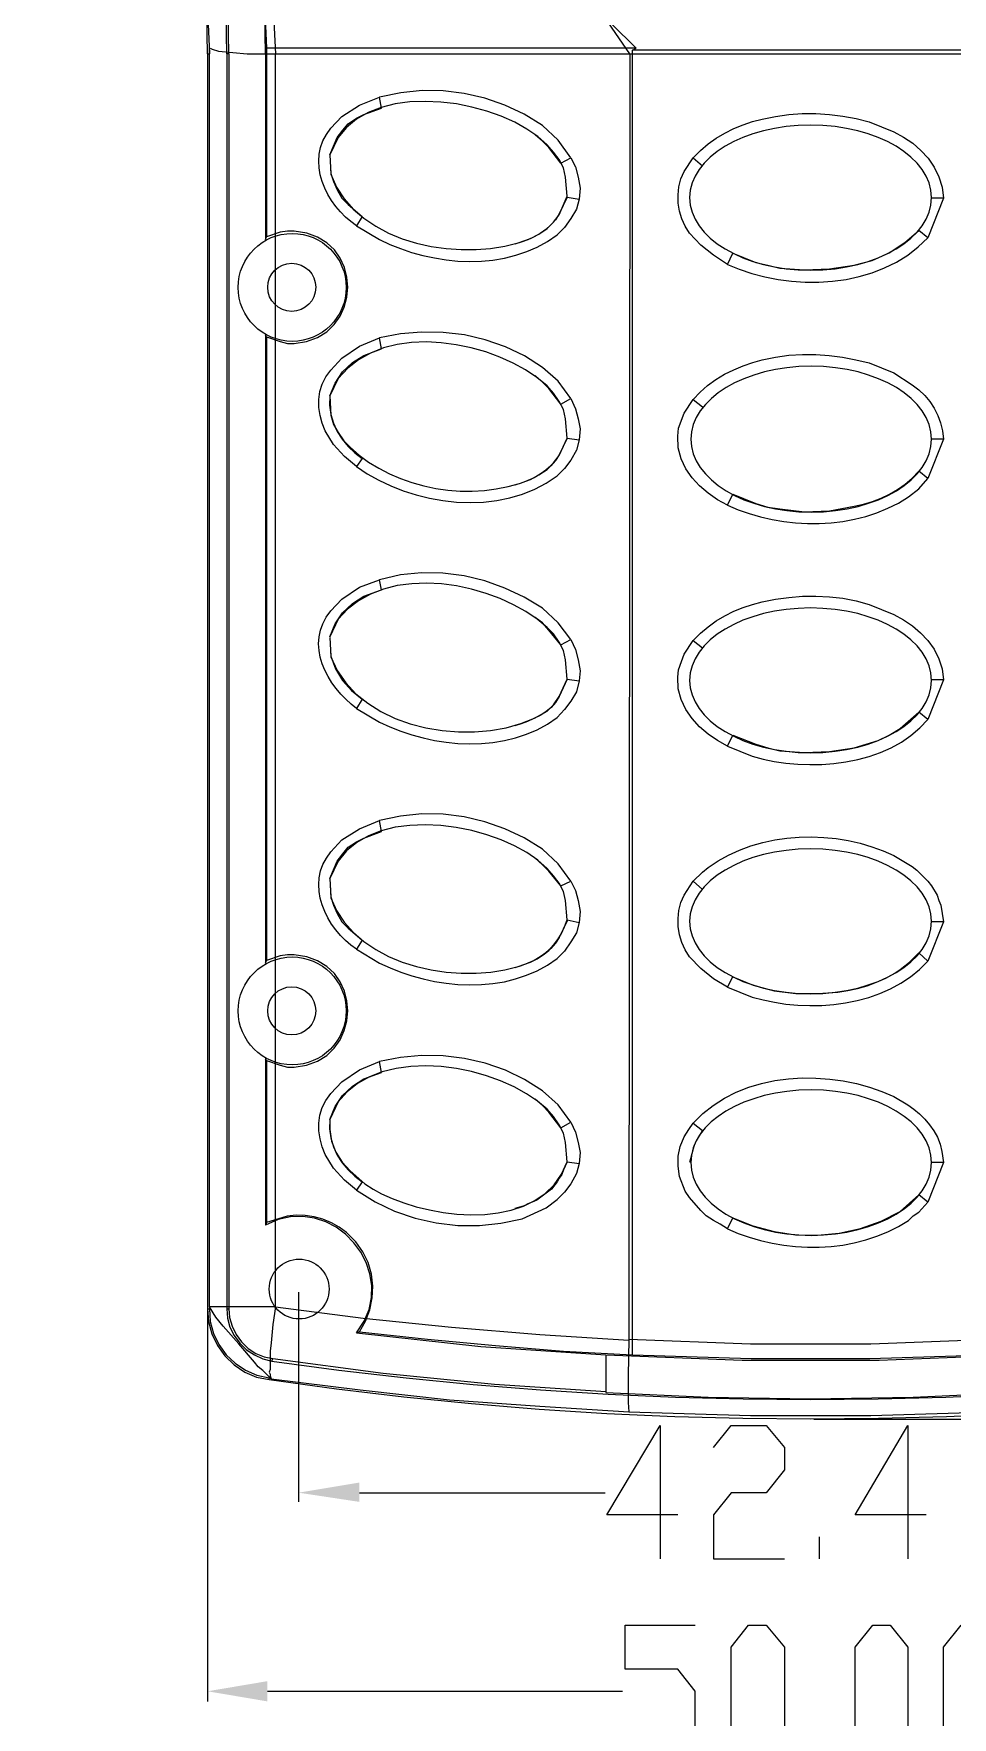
# Model space of a CAD drawing. Header units: millimetres. Extents: x 0 to 210, y 1 to 151.
# Drawn here: x 60.66 to 81.79, y 51.06 to 89.82 of the extents above; entities that cross this region are included whole.
import ezdxf

# ---------------------------------------------------------------- set-up
doc = ezdxf.new("R2010")
doc.units = ezdxf.units.MM

msp = doc.modelspace()

# ---------------------------------------------------------------- hatches: boundary and pattern name
h = msp.add_hatch(color=7)
h.dxf.hatch_style = 2
h.paths.add_polyline_path([(68.148458, 56.464615), (68.148458, 56.020169), (66.751628, 56.23181)])
h = msp.add_hatch(color=7)
h.dxf.hatch_style = 2
h.paths.add_polyline_path([(66.032049, 51.893173), (66.032049, 51.427563), (64.656384, 51.660368)])

# ---------------------------------------------------------------- linework, layer by layer
at = {"color": 7, "lineweight": 0}
for points in [[(65.989721, 89.353602), (65.974703, 90.296033), (65.924522, 91.23698), (65.83962, 92.175308), (65.720441, 93.10988), (65.567429, 94.039559), (65.381026, 94.963211), (65.161677, 95.879698), (64.909824, 96.787883), (64.62591, 97.686632), (64.31038, 98.574808), (63.963676, 99.451274), (63.586242, 100.314895), (63.178521, 101.164533), (62.740956, 101.999054), (62.273991, 102.817319), (61.778068, 103.618195)], [(65.10083, 89.353602), (65.083688, 90.264284), (65.033506, 91.173616), (64.950558, 92.080471), (64.835121, 92.983722), (64.687471, 93.882242), (64.507884, 94.774904), (64.296635, 95.660582), (64.054001, 96.538147), (63.780257, 97.406474), (63.47568, 98.264436), (63.140545, 99.110905), (62.775128, 99.944755), (62.379706, 100.764858), (61.954553, 101.570088), (61.499946, 102.359318), (61.016161, 103.131421)], [(65.143158, 89.353602), (65.127734, 90.26827), (65.078913, 91.180788), (64.997036, 92.090161), (64.882443, 92.995395), (64.735475, 93.895498), (64.556475, 94.789475), (64.345781, 95.676333), (64.103737, 96.555079), (63.830682, 97.424718), (63.526958, 98.284257), (63.192905, 99.132702), (62.828865, 99.96906), (62.435179, 100.792338), (62.012188, 101.601541), (61.560232, 102.395676), (61.079654, 103.173749)], [(64.656384, 89.353602), (64.63886, 90.249482), (64.589341, 91.143691), (64.508041, 92.035178), (64.395173, 92.922892), (64.250952, 93.805782), (64.075591, 94.682797), (63.869305, 95.552886), (63.632307, 96.414999), (63.364811, 97.268083), (63.067031, 98.111089), (62.739182, 98.942965), (62.381476, 99.762661), (61.994129, 100.569125), (61.577353, 101.361306), (61.131363, 102.138153), (60.656372, 102.898616)], [(63.047914, 101.734591), (63.746328, 100.27427), (64.201786, 99.265404), (64.60764, 98.234779), (64.965578, 97.185471), (65.277285, 96.120553), (65.544449, 95.043103), (65.768755, 93.956195), (65.95189, 92.862905), (66.095542, 91.766308), (66.222526, 89.353602)], [(61.714576, 101.268981), (62.391827, 99.872152), (62.864396, 98.809411), (63.282289, 97.723749), (63.645396, 96.618205), (63.953604, 95.495816), (64.206802, 94.359621), (64.404879, 93.212658), (64.547722, 92.057965), (64.63522, 90.89858), (64.698712, 89.353602)], [(63.725164, 100.147285), (64.233102, 98.87744), (64.698712, 97.586431), (65.10083, 96.274258), (65.330154, 95.445246), (65.515249, 94.606991), (65.661719, 93.761229), (65.77517, 92.909697), (65.861207, 92.054131), (65.925435, 91.196266), (65.97346, 90.337839), (66.010885, 89.480587)], [(74.370699, 89.353602), (69.82042, 95.97796)], [(74.518847, 89.480587), (68.889201, 95.046741)], [(64.656384, 89.353602), (64.656384, 60.464627)], [(64.656384, 89.353602), (64.698712, 89.353602)], [(64.698712, 88.380054), (64.698712, 89.459422), (64.719876, 89.480587), (64.762204, 89.459422), (64.910353, 89.417094), (65.56644, 89.353602), (66.222526, 89.353602)], [(64.698712, 88.380054), (64.698712, 89.353602)], [(65.10083, 89.353602), (65.10083, 60.464627)], [(65.143158, 89.353602), (65.10083, 89.353602)], [(65.143158, 89.353602), (65.143158, 60.464627)], [(65.989721, 89.353602), (65.989721, 85.078457)], [(66.010885, 89.353602), (65.989721, 89.353602)], [(74.518847, 89.480587), (66.010885, 89.480587)], [(66.010885, 89.480587), (66.010885, 89.353602)], [(66.010885, 89.353602), (66.010885, 85.141949)], [(66.222526, 60.506955), (66.222526, 89.353602)], [(66.222526, 89.353602), (90.836356, 89.353602)], [(74.370699, 89.332438), (74.349535, 59.766212)], [(74.434191, 89.438258), (74.518847, 89.480587)], [(82.624692, 89.438258), (74.434191, 89.438258)], [(74.434191, 59.406423), (74.434191, 89.438258)], [(64.698712, 60.506955), (64.698712, 88.380054)], [(72.360111, 87.702803), (71.936473, 87.962781), (71.492648, 88.173026), (71.032354, 88.332983), (70.559312, 88.442091), (70.077242, 88.499794), (69.589864, 88.505534), (69.100899, 88.458752), (68.614068, 88.35889)], [(72.931541, 86.073169), (72.889213, 86.517615), (72.846885, 86.729256), (72.741064, 86.919732), (72.61408, 87.089045), (72.465931, 87.258358), (72.254169, 87.447434), (72.004261, 87.621363), (71.721852, 87.77829), (71.412588, 87.916362), (71.082115, 88.033725), (70.736077, 88.128524), (70.380121, 88.198906), (70.019892, 88.243017), (69.661035, 88.259002), (69.309196, 88.245009), (68.970021, 88.199183), (68.649154, 88.11967), (68.352241, 88.004616), (68.084928, 87.852167), (67.852861, 87.66047), (67.661684, 87.42767), (67.471207, 87.025553)], [(67.471207, 87.025553), (67.64052, 87.42767), (67.767504, 87.596983), (67.894489, 87.745132), (68.084966, 87.872116), (68.254278, 87.956772), (68.656396, 88.104921)], [(67.74634, 87.914444), (68.148458, 88.168413), (68.614068, 88.35889)], [(68.656396, 88.104921), (68.614068, 88.35889)], [(68.084966, 85.395918), (67.955577, 85.490146), (67.832086, 85.596452), (67.715866, 85.713561), (67.608294, 85.840199), (67.510744, 85.975091), (67.42459, 86.116965), (67.351209, 86.264544), (67.291974, 86.416556), (67.248261, 86.571726), (67.221444, 86.72878), (67.212899, 86.886444), (67.224001, 87.043443), (67.256124, 87.198503), (67.310643, 87.350351), (67.388934, 87.497712), (67.492371, 87.639311), (67.74634, 87.914444)], [(73.016197, 86.96206), (72.7199, 87.364178), (72.360111, 87.702803)], [(75.83102, 86.96206), (75.994089, 87.128163), (76.16996, 87.277786), (76.357281, 87.411312), (76.5547, 87.529126), (76.760866, 87.631612), (76.974427, 87.719156), (77.194031, 87.792141), (77.418327, 87.850952), (77.720967, 87.91369), (78.028266, 87.955367), (78.338499, 87.976417), (78.649944, 87.977275), (78.960876, 87.958374), (79.269572, 87.920149), (79.574308, 87.863032), (79.873361, 87.78746), (80.444791, 87.554655)], [(72.783392, 86.835076), (72.508259, 87.194865), (72.360111, 87.343014), (72.190798, 87.491163)], [(80.444791, 87.554655), (80.668522, 87.435807), (80.877034, 87.294485), (81.066382, 87.131694), (81.232624, 86.948436), (81.371815, 86.745718), (81.480012, 86.524543), (81.553272, 86.285916), (81.587651, 86.030841)], [(67.471207, 87.025553), (67.492371, 86.581107), (67.624895, 86.284951), (67.798738, 86.017433), (68.009461, 85.778235), (68.252625, 85.567033), (68.52379, 85.383508), (68.818516, 85.227339), (69.132365, 85.098205), (69.460896, 84.995785), (69.79967, 84.919758), (70.144248, 84.869803), (70.490189, 84.845599), (70.833056, 84.846826), (71.168407, 84.873163), (71.491804, 84.924288), (71.798808, 84.999881), (72.084978, 85.099621), (72.275454, 85.205441), (72.465931, 85.332426), (72.61408, 85.480575), (72.741064, 85.649887), (72.931541, 86.073169)], [(67.471207, 87.025553), (67.492371, 86.602271), (67.555863, 86.411794), (67.64052, 86.221318), (67.74634, 86.030841), (67.894489, 85.882692), (68.21195, 85.607559)], [(72.783392, 86.835076), (73.016197, 86.96206)], [(73.016197, 86.96206), (73.122018, 86.75042), (73.18551, 86.517615), (73.227838, 86.263646), (73.206674, 86.009677)], [(76.614092, 84.507027), (76.29663, 84.718668), (76.000333, 84.951472), (75.746364, 85.226606), (75.646145, 85.383238), (75.568487, 85.553078), (75.514159, 85.732466), (75.483929, 85.917745), (75.478568, 86.105256), (75.498844, 86.291341), (75.545524, 86.472341), (75.61938, 86.644599), (75.83102, 86.96206)], [(75.83102, 86.96206), (76.042661, 86.771584)], [(72.931541, 86.052005), (72.741064, 85.671051), (72.658437, 85.535804), (72.556441, 85.416189), (72.438422, 85.311241), (72.30773, 85.219992), (72.167712, 85.141474), (72.021717, 85.07472), (71.873093, 85.018764), (71.725188, 84.972637)], [(72.931541, 86.052005), (73.206674, 86.009677)], [(73.206674, 86.009677), (73.143182, 85.776872), (73.016197, 85.565231), (72.868049, 85.35359), (72.698736, 85.184277)], [(81.587651, 86.030841), (81.227862, 85.120785)], [(81.587651, 86.030841), (81.312518, 86.030841)], [(66.010885, 82.835064), (66.328347, 82.729244), (66.497659, 82.686915), (66.645808, 82.686915), (66.934267, 82.732073), (67.184525, 82.823816), (67.396526, 82.955485), (67.570215, 83.120415), (67.705536, 83.311946), (67.802433, 83.523413), (67.860851, 83.748156), (67.880732, 83.979512), (67.862022, 84.210818), (67.804665, 84.435412), (67.708606, 84.646632), (67.573787, 84.837815), (67.400153, 85.002299), (67.18765, 85.133422), (66.93622, 85.224521), (66.645808, 85.268934), (66.497659, 85.268934), (66.328347, 85.24777), (66.010885, 85.141949)], [(68.21195, 85.607559), (68.084966, 85.395918)], [(68.084966, 85.395918), (68.614068, 85.078457), (68.850375, 84.967945), (69.09602, 84.869462), (69.349545, 84.783776), (69.609491, 84.711657), (69.874399, 84.653873), (70.142811, 84.611194), (70.413268, 84.584387), (70.684312, 84.574223), (70.954483, 84.581469), (71.222324, 84.606895), (71.486375, 84.651269), (71.745178, 84.715361), (71.997274, 84.799938), (72.241205, 84.905771), (72.475512, 85.033628), (72.698736, 85.184277)], [(76.741076, 84.760996), (77.270178, 84.549355), (77.545311, 84.485863), (77.820444, 84.42237), (78.391875, 84.380042), (78.963305, 84.401206), (79.534735, 84.485863), (79.944789, 84.59828), (80.33606, 84.775943), (80.69704, 85.009624), (81.016221, 85.290098)], [(81.227862, 85.120785), (81.016221, 85.290098)], [(65.989721, 85.078457), (66.010885, 85.141949)], [(76.614092, 84.507027), (76.888877, 84.394457), (77.176128, 84.298864), (77.473561, 84.220923), (77.778893, 84.161308), (78.089841, 84.120693), (78.40412, 84.099752), (78.719449, 84.099161), (79.033543, 84.119592), (79.34412, 84.16172), (79.648895, 84.22622), (79.945586, 84.313766), (80.23191, 84.425032), (80.505583, 84.560693), (80.764321, 84.721423), (81.005842, 84.907895), (81.227862, 85.120785)], [(76.614092, 84.507027), (76.741076, 84.760996)], [(72.360111, 82.136649), (71.948192, 82.400415), (71.507033, 82.61251), (71.043204, 82.773184), (70.56328, 82.882683), (70.073831, 82.941256), (69.581432, 82.949152), (69.092653, 82.906617), (68.614068, 82.8139)], [(65.989721, 82.898556), (65.989721, 68.422323)], [(66.010885, 82.835064), (65.989721, 82.877392)], [(66.010885, 82.835064), (66.010885, 68.485815)], [(72.931541, 80.507015), (72.889213, 80.951461), (72.846885, 81.163101), (72.741064, 81.353578), (72.61408, 81.544055), (72.465931, 81.713368), (72.232262, 81.901673), (71.970045, 82.075461), (71.683494, 82.232766), (71.376824, 82.37162), (71.05425, 82.490056), (70.719987, 82.586107), (70.378249, 82.657806), (70.033252, 82.703185), (69.689209, 82.720279), (69.350336, 82.707118), (69.020847, 82.661738), (68.704958, 82.58217), (68.406882, 82.466447), (68.130834, 82.312603), (67.88103, 82.118669), (67.661684, 81.88268), (67.471207, 81.480563)], [(67.471207, 81.480563), (67.589991, 81.775273), (67.763536, 82.031358), (67.986685, 82.244851), (68.254278, 82.411782), (68.656396, 82.559931)], [(67.74634, 82.34829), (68.148458, 82.623423), (68.614068, 82.8139)], [(68.656396, 82.559931), (68.614068, 82.8139)], [(68.084966, 79.850928), (67.809832, 80.083733), (67.555863, 80.358866), (67.365387, 80.676327), (67.29266, 80.850598), (67.242767, 81.030743), (67.216949, 81.213872), (67.216444, 81.397097), (67.242494, 81.577527), (67.296339, 81.752273), (67.379218, 81.918446), (67.492371, 82.073157), (67.74634, 82.34829)], [(75.83102, 81.395906), (75.986089, 81.566391), (76.159593, 81.719502), (76.348507, 81.855822), (76.549806, 81.975934), (76.760463, 82.080422), (76.977452, 82.169867), (77.197749, 82.244853), (77.418327, 82.305962), (77.724164, 82.37278), (78.031688, 82.414444), (78.340205, 82.432853), (78.649018, 82.429904), (78.957435, 82.407494), (79.264761, 82.36752), (79.570301, 82.311879), (79.873361, 82.24247), (80.444791, 82.009665)], [(72.783392, 81.290086), (72.508259, 81.649875), (72.360111, 81.798024), (72.190798, 81.946172)], [(73.016197, 81.41707), (72.7199, 81.819188), (72.360111, 82.136649)], [(80.444791, 82.009665), (80.868073, 81.734532), (81.019218, 81.619694), (81.154416, 81.490566), (81.272898, 81.348401), (81.373894, 81.194451), (81.456637, 81.029968), (81.520356, 80.856206), (81.564284, 80.674416), (81.587651, 80.485851)], [(67.471207, 81.480563), (67.46448, 81.263645), (67.492454, 81.053362), (67.551968, 80.851686), (67.639858, 80.660587), (67.752964, 80.482037), (67.888123, 80.31801), (68.042172, 80.170475), (68.21195, 80.041405)], [(67.471207, 81.480563), (67.492371, 81.036117), (67.555863, 80.824476), (67.661684, 80.633999), (67.788668, 80.443523), (67.936817, 80.295374), (68.141114, 80.117881), (68.360791, 79.956961), (68.594122, 79.812813), (68.839383, 79.685633), (69.094847, 79.575618), (69.358789, 79.482964), (69.629485, 79.407869), (69.905209, 79.35053), (70.184236, 79.311142), (70.46484, 79.289904), (70.745296, 79.287012), (71.02388, 79.302663), (71.298865, 79.337053), (71.568526, 79.39038), (71.831139, 79.46284), (72.084978, 79.554631), (72.275454, 79.660451), (72.465931, 79.787436), (72.61408, 79.935584), (72.741064, 80.104897), (72.931541, 80.507015)], [(72.783392, 81.290086), (73.016197, 81.41707)], [(73.016197, 81.41707), (73.122018, 81.184265), (73.18551, 80.951461), (73.227838, 80.718656), (73.206674, 80.464687)], [(76.614092, 78.962037), (76.388899, 79.089978), (76.17406, 79.238079), (75.976162, 79.406327), (75.801788, 79.59471), (75.657522, 79.803216), (75.549951, 80.031831), (75.485659, 80.280545), (75.471231, 80.549343), (75.492395, 80.73982), (75.61938, 81.078445), (75.83102, 81.395906)], [(75.83102, 81.395906), (76.042661, 81.226594)], [(72.931541, 80.507015), (72.741064, 80.126061), (72.658437, 79.990814), (72.556441, 79.871199), (72.438422, 79.766251), (72.30773, 79.675002), (72.167712, 79.596484), (72.021717, 79.52973), (71.873093, 79.473773), (71.725188, 79.427646)], [(73.206674, 80.464687), (73.143182, 80.231882), (73.016197, 79.999077), (72.868049, 79.8086), (72.698736, 79.639287)], [(72.931541, 80.507015), (73.206674, 80.464687)], [(81.587651, 80.485851), (81.227862, 79.575795)], [(81.587651, 80.485851), (81.312518, 80.485851)], [(68.21195, 80.041405), (68.084966, 79.850928)], [(68.084966, 79.850928), (68.330791, 79.688515), (68.593052, 79.541472), (68.869442, 79.410768), (69.157654, 79.297372), (69.455381, 79.202252), (69.760318, 79.126379), (70.070157, 79.070719), (70.382591, 79.036243), (70.695316, 79.023919), (71.006023, 79.034716), (71.312406, 79.069602), (71.612159, 79.129547), (71.902975, 79.215519), (72.182547, 79.328487), (72.44857, 79.46942), (72.698736, 79.639287)], [(76.614092, 78.962037), (76.863347, 78.858234), (77.11901, 78.76834), (77.380031, 78.69268), (77.645361, 78.631579), (77.913951, 78.585364), (78.18475, 78.554359), (78.45671, 78.538891), (78.72878, 78.539284), (78.999913, 78.555864), (79.269058, 78.588958), (79.535165, 78.638889), (79.797186, 78.705984), (80.054071, 78.790569), (80.304771, 78.892968), (80.548236, 79.013508), (80.783416, 79.152513), (81.016221, 79.34299), (81.227862, 79.575795)], [(76.741076, 79.216006), (77.270178, 79.004365), (77.545311, 78.919708), (77.820444, 78.87738), (78.391875, 78.813888), (78.963305, 78.835052), (79.534735, 78.940873), (79.74482, 78.984573), (79.95099, 79.044907), (80.151646, 79.121677), (80.345187, 79.214683), (80.530016, 79.323727), (80.70453, 79.448612), (80.867132, 79.589138), (81.016221, 79.745108)], [(81.227862, 79.575795), (81.016221, 79.745108)], [(76.614092, 78.962037), (76.741076, 79.216006)], [(72.931541, 74.962025), (72.889213, 75.40647), (72.846885, 75.618111), (72.741064, 75.808588), (72.61408, 75.999065), (72.465931, 76.147213), (72.23709, 76.338167), (71.978117, 76.514239), (71.693428, 76.673502), (71.387439, 76.814031), (71.064566, 76.933898), (70.729226, 77.031176), (70.385834, 77.103938), (70.038807, 77.150259), (69.692562, 77.16821), (69.351514, 77.155866), (69.02008, 77.111299), (68.702676, 77.032583), (68.403718, 76.917791), (68.127622, 76.764996), (67.878806, 76.572271), (67.661684, 76.33769), (67.471207, 75.935573)], [(67.74634, 76.8033), (68.148458, 77.078433), (68.614068, 77.247746)], [(72.360111, 76.591659), (71.940669, 76.845184), (71.496715, 77.055831), (71.033532, 77.220536), (70.556402, 77.336238), (70.070607, 77.399873), (69.581432, 77.408378), (69.094158, 77.35869), (68.614068, 77.247746)], [(68.656396, 77.014941), (68.614068, 77.247746)], [(68.084966, 74.284774), (67.958325, 74.384982), (67.836556, 74.495363), (67.721176, 74.61488), (67.613701, 74.742497), (67.515646, 74.877176), (67.428528, 75.01788), (67.353862, 75.163573), (67.293164, 75.313216), (67.247951, 75.465774), (67.219739, 75.620209), (67.210043, 75.775484), (67.22038, 75.930563), (67.252265, 76.084407), (67.307214, 76.235981), (67.386745, 76.384246), (67.492371, 76.528167), (67.74634, 76.8033)], [(67.471207, 75.935573), (67.589991, 76.230282), (67.763536, 76.486368), (67.986685, 76.699861), (68.254278, 76.866792), (68.656396, 77.014941)], [(75.83102, 75.850916), (75.994089, 76.017019), (76.16996, 76.166641), (76.357281, 76.300167), (76.5547, 76.417981), (76.760866, 76.520468), (76.974427, 76.608012), (77.194031, 76.680997), (77.418327, 76.739808), (77.720678, 76.799088), (78.028266, 76.841693), (78.339119, 76.866358), (78.651267, 76.871819), (78.962737, 76.85681), (79.271557, 76.820066), (79.575755, 76.760323), (79.873361, 76.676315), (80.444791, 76.443511)], [(72.783392, 75.745096), (72.508259, 76.083721), (72.360111, 76.253034), (72.190798, 76.380018)], [(73.016197, 75.87208), (72.7199, 76.253034), (72.360111, 76.591659)], [(80.444791, 76.443511), (80.665195, 76.325486), (80.871975, 76.185954), (81.060864, 76.025696), (81.227597, 75.845493), (81.367909, 75.646127), (81.477532, 75.428379), (81.552202, 75.193029), (81.587651, 74.940861)], [(67.471207, 75.914408), (67.492371, 75.469963), (67.639415, 75.156095), (67.833206, 74.873512), (68.068406, 74.622247), (68.339679, 74.402334), (68.641687, 74.213808), (68.969093, 74.056702), (69.316561, 73.931051), (69.678753, 73.836889), (70.050333, 73.77425), (70.425963, 73.743168), (70.800307, 73.743677), (71.168027, 73.775811), (71.523786, 73.839604), (71.862248, 73.935091), (72.178075, 74.062306), (72.465931, 74.221282), (72.61408, 74.36943), (72.741064, 74.559907), (72.931541, 74.962025)], [(67.471207, 75.914408), (67.492371, 75.491127), (67.598506, 75.193986), (67.759171, 74.928559), (67.966331, 74.695737), (68.21195, 74.496415)], [(72.783392, 75.745096), (73.016197, 75.87208)], [(73.016197, 75.87208), (73.122018, 75.639275), (73.18551, 75.40647), (73.227838, 75.152501), (73.206674, 74.919696)], [(76.614092, 73.417047), (76.388899, 73.544988), (76.17406, 73.693089), (75.976162, 73.861337), (75.801788, 74.04972), (75.657522, 74.258226), (75.549951, 74.486841), (75.485659, 74.735554), (75.471231, 75.004353), (75.492395, 75.173666), (75.555887, 75.364142), (75.61938, 75.533455), (75.83102, 75.850916)], [(75.83102, 75.850916), (76.042661, 75.681604)], [(72.931541, 74.962025), (72.741064, 74.559907), (72.660752, 74.4246), (72.558425, 74.308203), (72.438422, 74.208499), (72.305084, 74.123266), (72.162751, 74.050285), (72.015764, 73.987336), (71.868463, 73.9322), (71.725188, 73.882656)], [(73.206674, 74.919696), (73.143182, 74.665727), (73.016197, 74.454087), (72.868049, 74.26361), (72.698736, 74.073133)], [(72.931541, 74.962025), (73.206674, 74.919696)], [(81.587651, 74.940861), (81.227862, 74.030805)], [(81.587651, 74.940861), (81.312518, 74.940861)], [(68.21195, 74.496415), (68.084966, 74.284774)], [(68.084966, 74.284774), (68.614068, 73.967313), (68.852157, 73.859083), (69.098971, 73.762325), (69.353132, 73.677861), (69.61326, 73.606515), (69.87798, 73.549109), (70.145911, 73.506467), (70.415677, 73.479412), (70.685899, 73.468766), (70.9552, 73.475354), (71.2222, 73.499998), (71.485523, 73.543521), (71.743789, 73.606746), (71.995622, 73.690497), (72.239643, 73.795596), (72.474473, 73.922867), (72.698736, 74.073133)], [(76.614092, 73.417047), (77.185522, 73.184242), (77.434308, 73.119158), (77.693071, 73.066566), (77.959783, 73.02716), (78.232416, 73.001635), (78.508944, 72.990685), (78.787337, 72.995005), (79.065569, 73.015289), (79.341613, 73.052231), (79.61344, 73.106526), (79.879024, 73.178868), (80.136336, 73.269952), (80.383349, 73.380472), (80.618036, 73.511123), (80.838368, 73.662599), (81.04232, 73.835595), (81.227862, 74.030805)], [(76.741076, 73.671016), (77.270178, 73.459375), (77.545311, 73.374718), (77.820444, 73.311226), (78.391875, 73.268898), (78.963305, 73.290062), (79.534735, 73.374718), (80.085001, 73.544031), (80.33897, 73.671016), (80.592939, 73.819164), (81.016221, 74.200118)], [(81.227862, 74.030805), (81.016221, 74.200118)], [(76.614092, 73.417047), (76.741076, 73.671016)], [(67.74634, 71.25831), (68.148458, 71.512279), (68.614068, 71.702756)], [(72.360111, 71.046669), (71.939787, 71.303087), (71.49607, 71.513221), (71.033811, 71.675298), (70.557857, 71.787544), (70.073056, 71.848186), (69.584259, 71.855451), (69.096313, 71.807565), (68.614068, 71.702756)], [(68.656396, 71.448787), (68.614068, 71.702756)], [(72.931541, 69.417035), (72.889213, 69.86148), (72.846885, 70.073121), (72.741064, 70.263598), (72.61408, 70.432911), (72.465931, 70.602223), (72.252363, 70.79092), (72.001338, 70.964853), (71.718406, 71.122096), (71.409116, 71.260724), (71.079017, 71.378812), (70.733659, 71.474436), (70.378591, 71.545669), (70.019363, 71.590586), (69.661523, 71.607263), (69.310622, 71.593773), (68.972209, 71.548192), (68.651832, 71.468595), (68.355042, 71.353056), (68.087388, 71.19965), (67.854419, 71.006452), (67.661684, 70.771536), (67.471207, 70.369418)], [(67.471207, 70.369418), (67.64052, 70.771536), (67.767504, 70.940849), (67.894489, 71.088997), (68.084966, 71.215982), (68.254278, 71.300638), (68.656396, 71.448787)], [(75.83102, 70.305926), (76.042661, 70.517567), (76.169646, 70.623387), (76.399954, 70.776531), (76.642363, 70.910341), (76.895335, 71.025074), (77.157331, 71.120991), (77.42681, 71.198351), (77.702233, 71.257411), (77.982063, 71.298431), (78.264758, 71.32167), (78.54878, 71.327386), (78.83259, 71.315839), (79.114648, 71.287288), (79.393415, 71.24199), (79.667353, 71.180206), (79.93492, 71.102194), (80.19458, 71.008212), (80.444791, 70.89852)], [(68.084966, 68.739784), (67.955565, 68.83483), (67.832042, 68.94175), (67.715776, 69.05929), (67.608145, 69.186197), (67.510531, 69.321216), (67.424311, 69.463093), (67.350867, 69.610575), (67.291577, 69.762406), (67.247821, 69.917333), (67.220979, 70.074103), (67.21243, 70.23146), (67.223554, 70.388152), (67.255731, 70.542923), (67.310339, 70.694521), (67.38876, 70.84169), (67.492371, 70.983177), (67.74634, 71.25831)], [(73.016197, 70.305926), (72.7199, 70.708044), (72.360111, 71.046669)], [(72.783392, 70.200106), (72.508259, 70.538731), (72.360111, 70.68688), (72.190798, 70.835028)], [(80.444791, 70.89852), (80.868073, 70.644551), (80.973893, 70.559895), (81.227862, 70.305926), (81.312518, 70.200106), (81.439503, 69.988465), (81.481831, 69.86148), (81.524159, 69.75566), (81.587651, 69.374706)], [(67.471207, 70.369418), (67.492371, 69.924973), (67.625038, 69.63123), (67.799157, 69.365451), (68.010257, 69.12739), (68.253865, 68.916802), (68.525509, 68.733441), (68.820717, 68.577064), (69.135018, 68.447425), (69.463938, 68.34428), (69.803006, 68.267383), (70.147751, 68.216489), (70.493699, 68.191355), (70.836379, 68.191733), (71.171319, 68.217381), (71.494047, 68.268052), (71.80009, 68.343502), (72.084978, 68.443487), (72.238961, 68.51952), (72.378414, 68.610485), (72.503723, 68.715437), (72.61527, 68.833435), (72.713441, 68.963536), (72.798621, 69.104798), (72.871192, 69.256278), (72.931541, 69.417035)], [(67.471207, 70.369418), (67.492371, 69.946137), (67.555863, 69.75566), (67.64052, 69.565183), (67.74634, 69.374706), (67.894489, 69.226558), (68.21195, 68.951425)], [(72.783392, 70.200106), (73.016197, 70.305926)], [(73.016197, 70.305926), (73.122018, 70.094285), (73.18551, 69.86148), (73.227838, 69.607511), (73.206674, 69.353542)], [(76.614092, 67.872056), (76.29663, 68.062533), (76.000333, 68.295338), (75.746364, 68.570471), (75.646145, 68.727104), (75.568487, 68.896944), (75.514159, 69.076332), (75.483929, 69.261611), (75.478568, 69.449122), (75.498844, 69.635207), (75.545524, 69.816207), (75.61938, 69.988465), (75.83102, 70.305926)], [(75.83102, 70.305926), (76.042661, 70.115449)], [(72.931541, 69.39587), (72.741064, 69.014917), (72.658437, 68.879669), (72.556441, 68.760055), (72.438422, 68.655107), (72.30773, 68.563857), (72.167712, 68.485339), (72.021717, 68.418586), (71.873093, 68.362629), (71.725188, 68.316502)], [(72.931541, 69.417035), (73.206674, 69.353542)], [(81.587651, 69.374706), (81.227862, 68.464651)], [(81.587651, 69.374706), (81.312518, 69.374706)], [(73.206674, 69.353542), (73.143182, 69.120737), (73.016197, 68.909097), (72.868049, 68.697456), (72.698736, 68.528143)], [(66.010885, 66.17893), (66.328347, 66.073109), (66.497659, 66.030781), (66.645808, 66.030781), (66.934267, 66.075938), (67.184525, 66.167682), (67.396526, 66.299351), (67.570215, 66.464281), (67.705536, 66.655811), (67.802433, 66.867279), (67.860851, 67.092022), (67.880732, 67.323378), (67.862022, 67.554683), (67.804665, 67.779278), (67.708606, 67.990497), (67.573787, 68.18168), (67.400153, 68.346164), (67.18765, 68.477287), (66.93622, 68.568386), (66.645808, 68.612799), (66.497659, 68.612799), (66.328347, 68.591635), (66.010885, 68.485815)], [(68.21195, 68.951425), (68.084966, 68.739784)], [(68.084966, 68.739784), (68.614068, 68.422323), (68.853328, 68.31426), (69.10091, 68.217378), (69.355489, 68.132559), (69.615741, 68.060681), (69.880338, 68.002627), (70.147957, 67.959276), (70.417272, 67.931508), (70.686957, 67.920205), (70.955688, 67.926246), (71.222138, 67.950512), (71.484983, 67.993884), (71.742896, 68.057242), (71.994554, 68.141467), (72.23863, 68.247438), (72.473799, 68.376036), (72.698736, 68.528143)], [(76.741076, 68.104861), (77.206223, 67.918204), (77.690285, 67.787532), (78.186517, 67.720287), (78.688172, 67.723908), (78.921593, 67.734901), (79.153352, 67.757026), (79.38268, 67.791461), (79.608809, 67.839384), (79.83097, 67.901973), (80.048394, 67.980407), (80.260312, 68.075862), (80.465955, 68.189518), (80.592939, 68.274174), (80.80458, 68.443487), (81.016221, 68.655128)], [(81.227862, 68.464651), (81.016221, 68.655128)], [(65.989721, 68.422323), (66.010885, 68.485815)], [(76.614092, 67.872056), (77.185522, 67.639251), (77.436122, 67.573295), (77.695444, 67.520261), (77.961677, 67.480741), (78.233012, 67.455322), (78.507636, 67.444595), (78.783741, 67.449147), (79.059515, 67.469568), (79.333147, 67.506447), (79.602828, 67.560373), (79.866747, 67.631935), (80.123093, 67.721722), (80.370055, 67.830323), (80.605824, 67.958328), (80.828588, 68.106325), (81.036538, 68.274903), (81.227862, 68.464651)], [(76.614092, 67.872056), (76.741076, 68.104861)], [(72.360111, 65.480515), (71.948192, 65.744281), (71.507033, 65.956376), (71.043204, 66.11705), (70.56328, 66.226549), (70.073831, 66.285122), (69.581432, 66.293017), (69.092653, 66.250482), (68.614068, 66.157766)], [(65.989721, 66.242422), (65.989721, 62.390559)], [(66.010885, 66.17893), (65.989721, 66.221258)], [(66.010885, 66.17893), (66.010885, 62.454051)], [(72.931541, 63.85088), (72.889213, 64.295326), (72.846885, 64.506967), (72.741064, 64.697444), (72.61408, 64.887921), (72.465931, 65.057233), (72.244733, 65.244314), (71.989634, 65.416954), (71.70564, 65.573206), (71.397757, 65.711121), (71.070989, 65.82875), (70.730342, 65.924144), (70.380821, 65.995356), (70.027432, 66.040437), (69.675179, 66.057438), (69.329069, 66.044412), (68.994105, 65.999408), (68.675295, 65.92048), (68.377642, 65.805678), (68.106152, 65.653054), (67.865831, 65.460659), (67.661684, 65.226546), (67.471207, 64.824428)], [(67.471207, 64.824428), (67.589991, 65.119138), (67.763536, 65.375224), (67.986685, 65.588716), (68.254278, 65.755648), (68.656396, 65.903797)], [(67.74634, 65.692156), (68.148458, 65.967289), (68.614068, 66.157766)], [(68.656396, 65.903797), (68.614068, 66.157766)], [(68.084966, 63.194794), (67.809832, 63.427599), (67.555863, 63.702732), (67.365387, 64.020193), (67.293051, 64.194478), (67.243313, 64.374658), (67.217476, 64.557831), (67.216841, 64.741095), (67.242711, 64.921547), (67.296388, 65.096288), (67.379174, 65.262413), (67.492371, 65.417023), (67.74634, 65.692156)], [(75.83102, 64.739772), (76.049185, 64.957742), (76.288037, 65.148379), (76.545149, 65.312408), (76.818093, 65.450554), (77.104444, 65.563544), (77.401772, 65.652101), (77.70765, 65.716952), (78.019651, 65.758823), (78.335348, 65.778438), (78.652313, 65.776523), (78.968118, 65.753803), (79.280336, 65.711005), (79.58654, 65.648853), (79.884302, 65.568073), (80.171195, 65.46939), (80.444791, 65.35353)], [(72.783392, 64.633952), (72.508259, 64.993741), (72.360111, 65.14189), (72.190798, 65.290038)], [(73.016197, 64.760936), (72.7199, 65.163054), (72.360111, 65.480515)], [(80.444791, 65.35353), (80.762252, 65.163054), (80.901065, 65.063231), (81.033268, 64.953232), (81.156319, 64.83313), (81.267677, 64.702999), (81.364798, 64.562915), (81.445141, 64.412952), (81.506163, 64.253184), (81.545323, 64.083685), (81.587651, 63.829716)], [(67.471207, 64.824428), (67.46448, 64.607511), (67.492454, 64.397228), (67.551968, 64.195551), (67.639858, 64.004452), (67.752964, 63.825903), (67.888123, 63.661875), (68.042172, 63.51434), (68.21195, 63.385271)], [(67.471207, 64.824428), (67.471207, 64.591623), (67.505814, 64.32322), (67.604673, 64.068474), (67.753202, 63.837206), (67.936817, 63.63924), (68.275442, 63.342942), (68.465919, 63.215958), (68.656396, 63.110137), (68.90005, 63.000896), (69.16806, 62.901109), (69.45588, 62.813193), (69.758962, 62.739568), (70.072761, 62.68265), (70.392729, 62.644858), (70.714321, 62.628611), (71.03299, 62.636326), (71.34419, 62.670423), (71.643374, 62.733318), (71.925995, 62.827429), (72.187508, 62.955177), (72.423365, 63.118977), (72.629021, 63.321249), (72.799928, 63.564411), (72.931541, 63.85088)], [(72.783392, 64.633952), (73.016197, 64.760936)], [(73.016197, 64.760936), (73.122018, 64.528131), (73.18551, 64.295326), (73.227838, 64.062521), (73.206674, 63.808552)], [(76.614092, 62.305902), (76.444779, 62.411723), (76.29663, 62.496379), (76.127318, 62.602199), (76.000333, 62.729184), (75.746364, 63.025481), (75.640544, 63.17363), (75.513559, 63.512255), (75.479399, 63.746217), (75.4834, 63.9776), (75.528936, 64.203825), (75.61938, 64.422311), (75.7252, 64.591623), (75.83102, 64.739772)], [(75.83102, 64.739772), (76.042661, 64.570459)], [(76.042661, 64.570459), (75.936841, 64.401147), (75.852185, 64.231834), (75.746364, 63.829716)], [(72.931541, 63.85088), (72.846885, 63.660404), (72.804556, 63.554583), (72.741064, 63.469927), (72.698736, 63.385271), (72.571751, 63.215958), (72.233126, 62.961989), (72.127306, 62.919661), (72.021485, 62.877333), (71.936829, 62.835004), (71.725188, 62.771512)], [(73.206674, 63.808552), (73.143182, 63.575747), (73.016197, 63.342942), (72.868049, 63.152466), (72.698736, 62.983153)], [(72.931541, 63.85088), (73.206674, 63.808552)], [(81.587651, 63.829716), (81.227862, 62.919661)], [(81.587651, 63.829716), (81.312518, 63.829716)], [(68.21195, 63.385271), (68.084966, 63.194794)], [(68.084966, 63.194794), (68.508481, 62.927134), (68.95853, 62.711922), (69.429371, 62.549455), (69.915262, 62.44003), (70.410462, 62.383945), (70.90923, 62.381498), (71.405823, 62.432986), (71.894501, 62.538707), (72.444767, 62.792676), (72.698736, 62.983153)], [(76.614092, 62.305902), (76.863277, 62.201871), (77.118865, 62.111815), (77.37981, 62.036052), (77.645064, 61.974899), (77.913581, 61.928675), (78.184316, 61.897698), (78.456221, 61.882284), (78.728251, 61.882753), (78.99936, 61.899421), (79.2685, 61.932606), (79.534625, 61.982627), (79.79669, 62.0498), (80.053648, 62.134444), (80.304453, 62.236877), (80.548057, 62.357416), (80.783416, 62.496379), (80.889237, 62.602199), (81.016221, 62.686856), (81.227862, 62.919661)], [(76.741076, 62.559871), (77.20336, 62.371691), (77.687226, 62.241798), (78.184626, 62.170578), (78.68751, 62.158415), (79.187832, 62.205693), (79.677543, 62.312797), (80.148595, 62.480111), (80.592939, 62.70802), (81.016221, 63.088973)], [(81.227862, 62.919661), (81.016221, 63.088973)], [(68.084966, 59.914361), (68.257612, 60.179161), (68.370269, 60.452055), (68.427118, 60.728163), (68.432338, 61.002608), (68.39011, 61.270512), (68.304615, 61.526996), (68.180034, 61.767182), (68.020547, 61.986192), (67.830335, 62.179148), (67.613579, 62.341172), (67.374459, 62.467386), (67.117155, 62.55291), (66.845849, 62.592868), (66.564721, 62.582381), (66.277951, 62.51657), (65.989721, 62.390559)], [(65.989721, 62.390559), (66.010885, 62.411723), (66.010885, 62.454051)], [(68.148458, 59.935525), (68.290292, 60.181185), (68.38915, 60.442735), (68.444745, 60.714173), (68.456792, 60.989496), (68.425007, 61.262703), (68.349103, 61.527791), (68.228797, 61.778759), (68.063801, 62.009605), (67.852161, 62.221246), (67.687166, 62.343163), (67.505615, 62.445254), (67.311391, 62.525686), (67.108375, 62.582623), (66.900449, 62.614228), (66.691493, 62.618668), (66.485389, 62.594106), (66.286018, 62.538707), (66.010885, 62.454051)], [(76.614092, 62.305902), (76.741076, 62.559871)], [(64.656384, 61.797964), (64.656384, 51.427563)], [(64.656384, 60.464627), (64.698712, 60.464627)], [(64.656384, 60.464627), (64.675748, 60.170268), (64.753292, 59.885888), (64.882482, 59.619448), (65.056782, 59.378909), (65.269657, 59.172233), (65.514571, 59.00738), (65.78499, 58.892313), (66.074378, 58.834992), (67.621224, 58.622752), (69.172084, 58.438811), (70.726386, 58.283168), (72.283556, 58.155824), (73.84302, 58.056778), (75.404205, 57.986032), (76.966536, 57.943583), (78.529441, 57.929434), (80.092346, 57.943583), (81.654678, 57.986032), (83.215862, 58.056778)], [(66.222526, 60.506955), (64.698712, 60.506955)], [(64.698712, 60.506955), (64.698712, 60.464627)], [(66.116706, 58.856156), (65.926229, 59.046633), (65.820409, 59.13129), (65.735752, 59.23711), (65.375963, 59.660392), (65.016173, 60.062509), (64.846861, 60.27415), (64.698712, 60.506955)], [(64.698712, 60.464627), (64.718442, 60.17404), (64.793124, 59.896818), (64.917029, 59.639445), (65.084428, 59.408407), (65.289591, 59.21019), (65.52679, 59.051279), (65.790295, 58.938161), (66.074378, 58.877321)], [(65.10083, 60.464627), (65.143158, 60.464627)], [(65.10083, 60.464627), (65.11401, 60.248265), (65.171547, 60.041411), (65.2679, 59.848678), (65.397524, 59.674677), (65.554876, 59.524024), (65.734413, 59.40133), (65.930592, 59.311209), (66.13787, 59.258274)], [(65.143158, 60.464627), (65.160796, 60.26264), (65.219448, 60.063683), (65.314227, 59.874688), (65.440249, 59.702588), (65.592626, 59.554313), (65.766473, 59.436796), (65.956904, 59.35697), (66.159034, 59.321766), (68.698724, 58.983141), (71.259578, 58.729172), (73.820432, 58.559859)], [(66.222526, 60.506955), (66.159034, 60.104837), (66.116706, 59.681556), (66.095542, 59.491079), (66.095542, 59.067797), (66.074378, 59.004305), (66.095542, 58.961977), (66.095542, 58.919649), (66.116706, 58.856156)], [(66.222526, 60.506955), (68.233114, 60.252986), (70.264866, 60.041345), (72.296618, 59.872033), (74.349535, 59.745048)], [(66.751628, 60.84558), (66.751628, 56.020169)], [(68.148458, 59.935525), (68.084966, 59.914361)], [(68.084966, 59.914361), (70.942117, 59.596899), (73.820432, 59.406423)], [(68.148458, 59.935525), (69.7146, 59.766212), (71.280742, 59.618064), (72.846885, 59.491079), (74.434191, 59.406423)], [(74.349535, 59.766212), (74.32837, 58.919649), (74.32837, 58.30589), (74.349535, 58.094249)], [(74.349535, 59.766212), (77.143194, 59.660392), (79.915689, 59.660392), (82.709348, 59.766212)], [(66.13787, 59.258274), (66.159034, 59.321766)], [(73.820432, 59.406423), (73.820432, 58.538695)], [(73.820432, 59.406423), (76.952717, 59.279438), (80.106165, 59.279438), (83.23845, 59.406423)], [(74.434191, 59.406423), (77.164358, 59.321766), (79.894525, 59.321766), (82.624692, 59.406423)], [(66.13787, 59.258274), (67.678841, 59.052172), (69.223002, 58.873551), (70.769898, 58.722409), (72.319072, 58.598748), (73.870069, 58.502567), (75.422434, 58.433867), (76.97571, 58.392646), (78.529441, 58.378906), (80.083173, 58.392646), (81.636449, 58.433867), (83.188813, 58.502567), (84.73981, 58.598748), (86.288985, 58.722409), (87.83588, 58.873551), (89.380041, 59.052172), (90.921013, 59.258274)], [(66.074378, 58.834992), (66.074378, 58.877321)], [(66.116706, 58.856156), (66.074378, 58.877321)], [(66.116706, 58.856156), (68.169622, 58.602187), (70.222538, 58.369383), (72.296618, 58.221234), (74.349535, 58.094249)], [(73.820432, 58.538695), (76.169646, 58.432875), (78.518859, 58.390547), (80.889237, 58.432875), (83.23845, 58.538695)], [(75.471231, 55.723872), (73.841597, 55.723872), (75.069113, 57.776788), (75.069113, 54.707996)], [(74.349535, 58.094249), (77.143194, 58.009593), (79.915689, 58.009593), (82.709348, 58.094249)], [(76.29663, 57.26885), (76.698748, 57.776788), (77.502983, 57.776788), (77.926265, 57.26885), (77.926265, 56.760912), (77.502983, 56.23181), (76.698748, 56.23181), (76.29663, 55.723872), (76.29663, 54.707996), (77.926265, 54.707996)], [(78.603515, 57.924937), (106.286138, 57.924937)], [(81.185534, 55.723872), (79.555899, 55.723872), (80.762252, 57.776788), (80.762252, 54.707996)], [(68.148458, 56.23181), (73.799268, 56.23181)], [(78.7305, 54.707996), (78.7305, 55.215934)], [(74.264878, 50.644492), (74.666996, 50.11539), (75.471231, 50.11539), (75.873349, 50.644492), (75.873349, 51.660368), (75.471231, 52.168306), (74.264878, 52.168306), (74.264878, 53.184182), (75.873349, 53.184182)], [(66.032049, 51.660368), (74.201386, 51.660368)]]:
    msp.add_lwpolyline(points, dxfattribs=at)
for points in [[(77.100866, 50.11539), (76.698748, 50.644492), (76.698748, 52.676244), (77.100866, 53.184182), (77.502983, 53.184182), (77.926265, 52.676244), (77.926265, 50.644492), (77.502983, 50.11539)], [(79.958017, 50.11539), (79.555899, 50.644492), (79.555899, 52.676244), (79.958017, 53.184182), (80.360134, 53.184182), (80.762252, 52.676244), (80.762252, 50.644492), (80.360134, 50.11539)], [(81.989769, 50.11539), (81.587651, 50.644492), (81.587651, 52.676244), (81.989769, 53.184182), (82.391887, 53.184182), (82.794004, 52.676244), (82.794004, 50.644492), (82.391887, 50.11539)]]:
    msp.add_lwpolyline(points, close=True, dxfattribs=at)
for centre, radius in [((66.60348, 83.977262), 1.242407), ((66.592898, 83.978917), 0.553474), ((66.60348, 67.321393), 1.241944), ((66.592898, 67.322782), 0.553474), ((66.762205, 60.919456), 0.688293)]:
    msp.add_circle(centre, radius, dxfattribs=at)
for centre, major_axis, ratio in [((78.529441, 86.043605), (2.783077, 0), 0.599881), ((78.542979, 80.482808), (2.769539, 0), 0.606324), ((78.529441, 74.930742), (2.783077, 0), 0.598931), ((78.529441, 69.384825), (2.783077, 0), 0.598931), ((78.541743, 63.82965), (2.770775, 0), 0.604168)]:
    msp.add_ellipse(centre, major_axis=major_axis, ratio=ratio, start_param=0, end_param=6.283185, dxfattribs=at)

doc.saveas('drawing.dxf')
